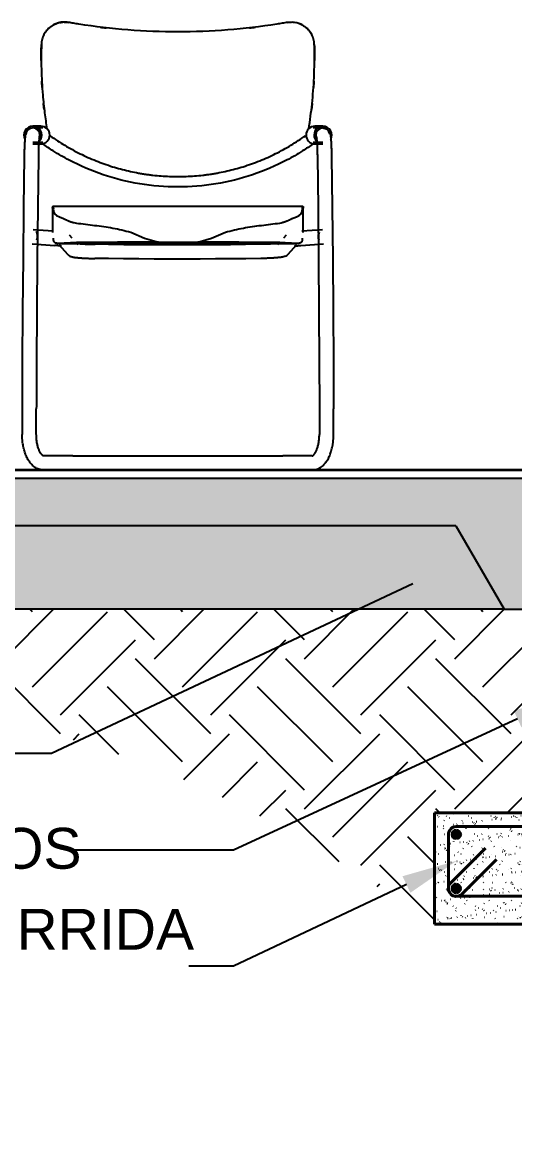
# Model space of a CAD drawing. Header units: inches. Extents: x -6 to 158, y 10 to 161.
# Drawn here: x 81.22 to 82.104, y 31.084 to 33.066 of the extents above; entities that cross this region are included whole.
import ezdxf
from ezdxf import colors
from ezdxf.entities.mleader import LeaderData, LeaderLine
from ezdxf.math import Vec2, Vec3

# ---------------------------------------------------------------- set-up
doc = ezdxf.new("R2010")
doc.units = ezdxf.units.IN
doc.header["$MEASUREMENT"] = 0
doc.linetypes.add('DASHED2', pattern=[9.525, 6.35, -3.175])
for name, color, linetype in [('10 HATCH 2', 9, 'Continuous'), ('2', 2, 'Continuous'), ('4 Paredes', 5, 'Continuous'), ('Hatch', 1, 'Continuous'), ('Paredes', 5, 'Continuous'), ('Proy', 1, 'DASHED2'), ('TEXTO', 2, 'Continuous')]:
    doc.layers.add(name, color=color, linetype=linetype)
doc.layers.add('A-FLOR', color=5, linetype='Continuous', lineweight=9)
doc.layers.add('A-WALL', color=5, linetype='Continuous', lineweight=9)
doc.styles.add('style1', font='micross.ttf')
pattern_1 = [(45, (3126.934502, 1594.990249), (-0.005702816, 0.005702816), [])]

# ---------------------------------------------------------------- blocks, each defined once
blk = doc.blocks.new('CIMIENTOS')
at = {"layer": '10 HATCH 2', "lineweight": 40}
h = blk.add_hatch(dxfattribs=at)
h.set_pattern_fill('FP1_5', color=256, scale=0.001, style=0, pattern_type=2)
h.set_pattern_definition([(45, (3126.934502, 1594.990249), (-0.005702816, 0.005702816), [])])
h.paths.add_polyline_path([(3127.6413, 1598.3662), (3127.6413, 1598.5512), (3127.6163, 1598.5512), (3127.6163, 1598.3662)], flags=0)
h.paths.add_polyline_path([(3127.7413, 1598.3662), (3127.7663, 1598.3662), (3127.7663, 1598.5512), (3127.7413, 1598.5512), (3127.7413, 1598.4373)], flags=0)
at = {"layer": '10 HATCH 2'}
h = blk.add_hatch(dxfattribs=at)
h.set_pattern_fill('AR-SAND', color=256, scale=0.00044, style=0)
h.set_pattern_definition([(37.5, (0, 0), (-0.00070401377, 0.02153418244), [0, -0.01698752, 0, -0.0189992, 0, -0.018161]), (7.5, (0, 0), (0.01977902446, 0.03154030443), [0, -0.00916432, 0, -0.01531112, 0, -0.0058674]), (327.5, (-0.013746, 0), (0.03480366429, 6.323613e-05), [0, -0.005588, 0, -0.0201168, 0, -0.0262636]), (317.5, (-0.013746, 0), (0.0335964839, 0.00980889022), [0, -0.002794, 0, -0.01318768, 0, -0.0150876])])
h.paths.add_polyline_path([(3127.6913, 1598.5512), (3127.6413, 1598.5512), (3127.6413, 1598.3662), (3127.6913, 1598.3662)])
h.paths.add_polyline_path([(3127.7413, 1598.5512), (3127.6913, 1598.5512), (3127.6913, 1598.3662), (3127.7413, 1598.3662)])
h.paths.add_polyline_path([(3127.7413, 1597.9662), (3127.7413, 1598.1512), (3127.6413, 1598.1512), (3127.6413, 1597.9662)])
h.paths.add_polyline_path([(3127.7413, 1598.1662), (3127.7413, 1598.3512), (3127.6413, 1598.3512), (3127.6413, 1598.1662)])
at = {"layer": '10 HATCH 2', "lineweight": 40}
h = blk.add_hatch(dxfattribs=at)
h.set_pattern_fill('FP1_5', color=256, scale=0.001, style=0, pattern_type=2)
h.set_pattern_definition(pattern_1)
h.paths.add_polyline_path([(3127.7663, 1598.1662), (3127.7663, 1598.3512), (3127.7413, 1598.3512), (3127.7413, 1598.1662)], flags=0)
h.paths.add_polyline_path([(3127.6413, 1598.1662), (3127.6413, 1598.3512), (3127.6163, 1598.3512), (3127.6163, 1598.1662), (3127.6313, 1598.1662)], flags=0)
h = blk.add_hatch(dxfattribs=at)
h.set_pattern_fill('FP1_5', color=256, scale=0.001, style=0, pattern_type=2)
h.set_pattern_definition(pattern_1)
h.paths.add_polyline_path([(3127.7663, 1597.9662), (3127.7663, 1598.1512), (3127.7413, 1598.1512), (3127.7413, 1597.9662)], flags=0)
h.paths.add_polyline_path([(3127.6413, 1597.9662), (3127.6413, 1598.1512), (3127.6163, 1598.1512), (3127.6163, 1597.9662), (3127.6313, 1597.9662)], flags=0)
at = {"layer": '10 HATCH 2'}
h = blk.add_hatch(dxfattribs=at)
h.set_pattern_fill('FP1_13', color=256, scale=0.001, style=0, pattern_type=2)
h.set_pattern_definition([(37.5, (3126.909502, 1594.99025), (-0.00081286, 0.02486176), [0.000671, -0.018942, 0.000671, -0.021265, -0.020968]), (37.5, (3126.909502, 1594.99025), (-0.00081286, 0.02486176), [-0.041548, 0.000671, -0.020297]), (7.5, (3126.909502, 1594.99025), (0.02283523, 0.03641513), [0.000671, -0.00991, 0.000671, -0.017007, -0.006774]), (7.5, (3126.909502, 1594.99025), (0.02283523, 0.03641513), [-0.028258, 0.000671, -0.006104]), (327.5, (3126.893631, 1594.99025), (0.04018241, 7.352e-05), [0.000671, -0.005781, 0.000671, -0.022555, -0.030323]), (327.5, (3126.893631, 1594.99025), (0.04018241, 7.352e-05), [-0.029677, 0.000671, -0.029652]), (317.5, (3126.89363, 1594.99025), (0.03878877, 0.01132503), [0.000671, -0.002555, 0.000671, -0.014555, -0.017419]), (317.5, (3126.89363, 1594.99025), (0.03878877, 0.01132503), [-0.018452, 0.000671, -0.016749])])
h.paths.add_polyline_path([(3127.9751, 1597.7512), (3127.9913, 1597.7512), (3127.9913, 1597.9512), (3127.3913, 1597.9512), (3127.3913, 1597.7512), (3127.9645, 1597.7512)])
h.paths.add_polyline_path([(3127.8116, 1597.8077), (3127.8097, 1597.8079), (3127.8079, 1597.8087), (3127.8063, 1597.8099), (3127.8051, 1597.8114), (3127.8044, 1597.8132), (3127.8041, 1597.8152), (3127.8044, 1597.8171), (3127.8051, 1597.8189), (3127.8063, 1597.8205), (3127.8079, 1597.8217), (3127.8097, 1597.8224), (3127.8116, 1597.8227), (3127.8136, 1597.8224), (3127.8154, 1597.8217), (3127.8169, 1597.8205), (3127.8181, 1597.8189), (3127.8189, 1597.8171), (3127.8191, 1597.8152), (3127.8189, 1597.8132), (3127.8181, 1597.8114), (3127.8169, 1597.8099), (3127.8154, 1597.8087), (3127.8136, 1597.8079)], flags=16)
h.paths.add_polyline_path([(3127.571, 1597.8077), (3127.569, 1597.8079), (3127.5672, 1597.8087), (3127.5657, 1597.8099), (3127.5645, 1597.8114), (3127.5637, 1597.8132), (3127.5635, 1597.8152), (3127.5637, 1597.8171), (3127.5645, 1597.8189), (3127.5657, 1597.8205), (3127.5672, 1597.8217), (3127.569, 1597.8224), (3127.571, 1597.8227), (3127.5729, 1597.8224), (3127.5747, 1597.8217), (3127.5763, 1597.8205), (3127.5775, 1597.8189), (3127.5782, 1597.8171), (3127.5785, 1597.8152), (3127.5782, 1597.8132), (3127.5775, 1597.8114), (3127.5763, 1597.8099), (3127.5747, 1597.8087), (3127.5729, 1597.8079)], flags=16)
h.paths.add_polyline_path([(3127.8116, 1597.9047), (3127.8097, 1597.9049), (3127.8079, 1597.9057), (3127.8063, 1597.9069), (3127.8051, 1597.9084), (3127.8044, 1597.9102), (3127.8041, 1597.9122), (3127.8044, 1597.9141), (3127.8051, 1597.9159), (3127.8063, 1597.9175), (3127.8079, 1597.9187), (3127.8097, 1597.9194), (3127.8116, 1597.9197), (3127.8136, 1597.9194), (3127.8154, 1597.9187), (3127.8169, 1597.9175), (3127.8181, 1597.9159), (3127.8189, 1597.9141), (3127.8191, 1597.9122), (3127.8189, 1597.9102), (3127.8181, 1597.9084), (3127.8169, 1597.9069), (3127.8154, 1597.9057), (3127.8136, 1597.9049)], flags=16)
h.paths.add_polyline_path([(3127.571, 1597.9047), (3127.569, 1597.9049), (3127.5672, 1597.9057), (3127.5657, 1597.9069), (3127.5645, 1597.9084), (3127.5637, 1597.9102), (3127.5635, 1597.9122), (3127.5637, 1597.9141), (3127.5645, 1597.9159), (3127.5657, 1597.9175), (3127.5672, 1597.9187), (3127.569, 1597.9194), (3127.571, 1597.9197), (3127.5729, 1597.9194), (3127.5747, 1597.9187), (3127.5763, 1597.9175), (3127.5775, 1597.9159), (3127.5782, 1597.9141), (3127.5785, 1597.9122), (3127.5782, 1597.9102), (3127.5775, 1597.9084), (3127.5763, 1597.9069), (3127.5747, 1597.9057), (3127.5729, 1597.9049)], flags=16)
at = {"layer": '4 Paredes', "lineweight": 40}
for points in [[(3127.4303, 1597.9047), (3127.4322, 1597.9049), (3127.4341, 1597.9057), (3127.4356, 1597.9069), (3127.4368, 1597.9084), (3127.4375, 1597.9102), (3127.4378, 1597.9122), (3127.4375, 1597.9141), (3127.4368, 1597.9159), (3127.4356, 1597.9175), (3127.4341, 1597.9187), (3127.4322, 1597.9194), (3127.4303, 1597.9197), (3127.4284, 1597.9194), (3127.4266, 1597.9187), (3127.425, 1597.9175), (3127.4238, 1597.9159), (3127.4231, 1597.9141), (3127.4228, 1597.9122), (3127.4231, 1597.9102), (3127.4238, 1597.9084), (3127.425, 1597.9069), (3127.4266, 1597.9057), (3127.4284, 1597.9049)], [(3127.9523, 1597.9047), (3127.9542, 1597.9049), (3127.9561, 1597.9057), (3127.9576, 1597.9069), (3127.9588, 1597.9084), (3127.9595, 1597.9102), (3127.9598, 1597.9122), (3127.9595, 1597.9141), (3127.9588, 1597.9159), (3127.9576, 1597.9175), (3127.9561, 1597.9187), (3127.9542, 1597.9194), (3127.9523, 1597.9197), (3127.9504, 1597.9194), (3127.9486, 1597.9187), (3127.947, 1597.9175), (3127.9458, 1597.9159), (3127.9451, 1597.9141), (3127.9448, 1597.9122), (3127.9451, 1597.9102), (3127.9458, 1597.9084), (3127.947, 1597.9069), (3127.9486, 1597.9057), (3127.9504, 1597.9049)], [(3127.4303, 1597.8077), (3127.4322, 1597.8079), (3127.4341, 1597.8087), (3127.4356, 1597.8099), (3127.4368, 1597.8114), (3127.4375, 1597.8132), (3127.4378, 1597.8152), (3127.4375, 1597.8171), (3127.4368, 1597.8189), (3127.4356, 1597.8205), (3127.4341, 1597.8217), (3127.4322, 1597.8224), (3127.4303, 1597.8227), (3127.4284, 1597.8224), (3127.4266, 1597.8217), (3127.425, 1597.8205), (3127.4238, 1597.8189), (3127.4231, 1597.8171), (3127.4228, 1597.8152), (3127.4231, 1597.8132), (3127.4238, 1597.8114), (3127.425, 1597.8099), (3127.4266, 1597.8087), (3127.4284, 1597.8079)], [(3127.9523, 1597.8077), (3127.9542, 1597.8079), (3127.9561, 1597.8087), (3127.9576, 1597.8099), (3127.9588, 1597.8114), (3127.9595, 1597.8132), (3127.9598, 1597.8152), (3127.9595, 1597.8171), (3127.9588, 1597.8189), (3127.9576, 1597.8205), (3127.9561, 1597.8217), (3127.9542, 1597.8224), (3127.9523, 1597.8227), (3127.9504, 1597.8224), (3127.9486, 1597.8217), (3127.947, 1597.8205), (3127.9458, 1597.8189), (3127.9451, 1597.8171), (3127.9448, 1597.8152), (3127.9451, 1597.8132), (3127.9458, 1597.8114), (3127.947, 1597.8099), (3127.9486, 1597.8087), (3127.9504, 1597.8079)]]:
    blk.add_hatch(color=256, dxfattribs=at).paths.add_polyline_path(points, flags=0)
for p, q in [((3127.6163, 1598.5662), (3127.7663, 1598.5662)), ((3127.7663, 1598.5512), (3127.6163, 1598.5512)), ((3127.6163, 1598.3662), (3127.6163, 1598.5512)), ((3127.6413, 1598.5512), (3127.6413, 1598.3662)), ((3127.6913, 1598.5662), (3127.6913, 1598.1662)), ((3127.7413, 1598.5512), (3127.7413, 1598.3662)), ((3127.7663, 1598.5512), (3127.7663, 1598.3662)), ((3127.6163, 1598.3662), (3127.6413, 1598.3662)), ((3127.6413, 1598.3512), (3127.6163, 1598.3512)), ((3127.6163, 1598.1662), (3127.6163, 1598.3512)), ((3127.6313, 1598.3662), (3127.7413, 1598.3662)), ((3127.6413, 1598.1662), (3127.6413, 1598.3512)), ((3127.7413, 1598.3512), (3127.6413, 1598.3512)), ((3127.7413, 1598.3662), (3127.7663, 1598.3662)), ((3127.7663, 1598.3512), (3127.7413, 1598.3512)), ((3127.7413, 1598.3512), (3127.7413, 1598.1662)), ((3127.7663, 1598.3512), (3127.7413, 1598.3512)), ((3127.7663, 1598.3512), (3127.7413, 1598.3512)), ((3127.7663, 1598.1662), (3127.7663, 1598.3512)), ((3127.6163, 1598.1662), (3127.6413, 1598.1662)), ((3127.6413, 1598.1512), (3127.6163, 1598.1512)), ((3127.6163, 1598.1312), (3127.6163, 1598.1512)), ((3127.6413, 1598.1662), (3127.7413, 1598.1662)), ((3127.6413, 1597.9662), (3127.6413, 1598.1512)), ((3127.7413, 1598.1512), (3127.6413, 1598.1512)), ((3127.6913, 1598.1662), (3127.6913, 1598.1512)), ((3127.6913, 1598.1512), (3127.6913, 1597.9662)), ((3127.7413, 1598.1662), (3127.7663, 1598.1662)), ((3127.7663, 1598.1512), (3127.7413, 1598.1512)), ((3127.7413, 1598.1512), (3127.7413, 1597.9662)), ((3127.7663, 1598.1512), (3127.7413, 1598.1512)), ((3127.7663, 1598.1512), (3127.7663, 1598.0312)), ((3127.6163, 1597.9662), (3127.6163, 1598.1312)), ((3127.7663, 1597.9662), (3127.7663, 1598.0312)), ((3127.6163, 1597.9662), (3127.6413, 1597.9662)), ((3127.6163, 1597.9662), (3127.6413, 1597.9662)), ((3127.6313, 1597.9662), (3127.6413, 1597.9662)), ((3127.6413, 1597.9662), (3127.7213, 1597.9662)), ((3127.6413, 1597.9662), (3127.7413, 1597.9662)), ((3127.6413, 1597.9662), (3127.7413, 1597.9662)), ((3127.6913, 1597.9662), (3127.6913, 1597.9512)), ((3127.7413, 1597.9662), (3127.7663, 1597.9662)), ((3127.7413, 1597.9662), (3127.7663, 1597.9662)), ((3127.3913, 1597.9512), (3127.3913, 1597.7512)), ((3127.9913, 1597.9512), (3127.3913, 1597.9512)), ((3127.7413, 1597.9512), (3127.5913, 1597.9512)), ((3127.6913, 1597.9512), (3127.6913, 1597.8552)), ((3127.9913, 1597.7512), (3127.9913, 1597.9512)), ((3127.4163, 1597.8152), (3127.4163, 1597.9122)), ((3127.4303, 1597.9262), (3127.9523, 1597.9262)), ((3127.9663, 1597.9122), (3127.9663, 1597.8152)), ((3127.4204, 1597.8251), (3127.4826, 1597.8873)), ((3127.4402, 1597.8053), (3127.5024, 1597.8675)), ((3127.7093, 1597.8372), (3127.8913, 1597.8372)), ((3127.9523, 1597.8012), (3127.4303, 1597.8012)), ((3127.9913, 1597.7512), (3127.3913, 1597.7512))]:
    blk.add_line(p, q, dxfattribs=at)
for centre, radius, start, end in [((3127.6046, 1598.5587), 0.0139, 327.4601, 32.5399), ((3127.7781, 1598.5587), 0.0139, 147.4601, 212.5399), ((3127.6046, 1598.3587), 0.0139, 327.4601, 32.5399), ((3127.7781, 1598.3587), 0.0139, 147.4601, 212.5399), ((3127.6046, 1598.1587), 0.0139, 327.4601, 32.5399), ((3127.7781, 1598.1587), 0.0139, 147.4601, 212.5399), ((3127.6046, 1597.9587), 0.0139, 327.4601, 32.5399), ((3127.7781, 1597.9587), 0.0139, 147.4601, 212.5399), ((3127.4303, 1597.9122), 0.014, 90, 180), ((3127.4303, 1597.9122), 0.0075, 90, 270), ((3127.4303, 1597.9122), 0.0075, 90, 270), ((3127.4303, 1597.9122), 0.0075, 270, 90), ((3127.4303, 1597.9122), 0.0075, 270, 90), ((3127.9523, 1597.9122), 0.0075, 90, 270), ((3127.9523, 1597.9122), 0.0075, 90, 270), ((3127.9523, 1597.9122), 0.014, 0, 90), ((3127.9523, 1597.9122), 0.0075, 270, 90), ((3127.9523, 1597.9122), 0.0075, 270, 90), ((3127.7093, 1597.8552), 0.018, 180, 270), ((3127.4303, 1597.8152), 0.014, 135, 315), ((3127.4303, 1597.8152), 0.014, 180, 270), ((3127.4303, 1597.8152), 0.0075, 90, 270), ((3127.4303, 1597.8152), 0.0075, 90, 270), ((3127.4303, 1597.8152), 0.0075, 270, 90), ((3127.4303, 1597.8152), 0.0075, 270, 90), ((3127.9523, 1597.8152), 0.0075, 90, 270), ((3127.9523, 1597.8152), 0.0075, 90, 270), ((3127.9523, 1597.8152), 0.0075, 270, 90), ((3127.9523, 1597.8152), 0.0075, 270, 90), ((3127.9523, 1597.8152), 0.014, 270, 0)]:
    blk.add_arc(centre, radius, start, end, dxfattribs=at)
at = {"layer": 'A-WALL', "lineweight": 35}
blk.add_line((3127.6163, 1598.5662), (3127.7663, 1598.5662), dxfattribs=at)

msp = doc.modelspace()

# ---------------------------------------------------------------- hatches: boundary and pattern name
at = {"layer": 'Hatch'}
h = msp.add_hatch(dxfattribs=at)
h.set_pattern_fill('AR-CONC', color=251, scale=0.0011, style=0)
h.set_pattern_definition([(50, (-3073.47536, -1566.30365), (0.200403136, -0.017532994), [0.020955, -0.230505]), (355, (-3073.47536, -1566.30365), (-0.038767764, 0.21016253), [0.016764, -0.184404643]), (100.451445, (-3073.45866, -1566.30511), (0.161635372, 0.192629527), [0.01780901, -0.195899269]), (46.1842, (-3073.47536, -1566.24777), (0.298186945, -0.04624656), [0.0314325, -0.3457575]), (96.635558, (-3073.4505, -1566.25163), (0.261144547, 0.272168737), [0.026713525, -0.29384917]), (351.184151, (-3073.47536, -1566.24777), (0.261144547, 0.272168737), [0.025145964, -0.276605705]), (21, (-3073.44742, -1566.26174), (0.1667758304, -0.112491718), [0.020955, -0.230505]), (326, (-3073.44742, -1566.26174), (0.067982231, 0.202606763), [0.016764, -0.184404]), (71.451445, (-3073.43352, -1566.27112), (0.234758061, 0.090115046), [0.01780901, -0.195898931]), (37.5, (-3073.47536, -1566.30365), (0.0033974636, 0.0930105428), [0, -0.1821688, 0, -0.187198, 0, -0.1851025]), (7.5, (-3073.47536, -1566.30365), (0.0735016288, 0.1101986323), [0, -0.1067308, 0, -0.1779778, 0, -0.0705485]), (327.5, (-3073.53767, -1566.30365), (0.1491496547, -0.0063016184), [0, -0.06985, 0, -0.217932, 0, -0.289179]), (317.5, (-3073.5656, -1566.30365), (0.1629420995, 0.02796914), [0, -0.090805, 0, -0.1447292, 0, -0.205359])])
h.paths.add_polyline_path([(82.1846, 32.2475), (75.8346, 32.2475), (75.8346, 32.0625, 0.291852), (75.8346, 32.0475), (75.8346, 32.0125), (75.9346, 32.0125), (76.0212, 32.1625), (81.998, 32.1625), (82.0846, 32.0125), (82.1846, 32.0125), (82.1846, 32.0475, 0.291852), (82.1846, 32.0625)])
h = msp.add_hatch(dxfattribs=at)
h.set_pattern_fill('HONEY', color=251, scale=0.018, angle=45, style=0)
h.set_pattern_definition([(45, (-3073.47536, -1566.303653), (0.0256196443, 0.09561381336), [0.05715, -0.1143]), (165, (-3073.47536, -1566.303653), (-0.09561381346, -0.0256196439), [0.05715, -0.1143]), (105, (-3073.47536, -1566.303653), (-0.0699941692, 0.06999416946), [-0.1143, 0.05715])])
h.paths.add_polyline_path([(76.0212, 32.1625), (75.9346, 32.0125), (82.0846, 32.0125), (81.998, 32.1625)])
h = msp.add_hatch(dxfattribs=at)
h.set_pattern_fill('EARTH', color=251, scale=0.03, angle=45, style=0)
h.set_pattern_definition([(45, (-3073.47536, -1566.30365), (0, 0.269407684), [0.1905, -0.1905]), (45, (-3073.52587, -1566.25314), (0, 0.269407684), [0.1905, -0.1905]), (45, (-3073.57639, -1566.20262), (0, 0.269407684), [0.1905, -0.1905]), (135, (-3073.57639, -1566.16895), (-0.269407684, 0), [0.1905, -0.1905]), (135, (-3073.52587, -1566.11843), (-0.269407684, 0), [0.1905, -0.1905]), (135, (-3073.47536, -1566.06792), (-0.269407684, 0), [0.1905, -0.1905])])
edge = h.paths.add_edge_path()
edge.add_line((82.1846, 32.0125), (82.0846, 32.0125))
edge.add_line((82.0846, 32.0125), (75.9346, 32.0125))
edge.add_line((75.9346, 32.0125), (75.8346, 32.0125))
edge.add_line((75.8346, 32.0125), (75.8346, 31.8625))
edge.add_arc((75.8464, 31.855), 0.0139, 147.4601, 212.5399)
edge.add_line((75.8346, 31.8475), (75.8346, 31.7275))
edge.add_line((75.8346, 31.7275), (75.8346, 31.6625))
edge.add_arc((75.8464, 31.655), 0.0139, 147.4601, 212.5399)
edge.add_line((75.8346, 31.6475), (76.0596, 31.6475))
edge.add_line((76.0596, 31.6475), (76.0596, 31.5475))
edge.add_spline(control_points=[(76.0596, 31.5475), (76.1309, 31.602), (76.3686, 31.7839), (76.8669, 31.6797), (77.4439, 31.6576), (77.9493, 31.866), (78.903, 31.5935), (80.0868, 31.9585), (81.3562, 31.849), (81.8465, 31.5228), (81.9596, 31.4475)], knot_values=[0, 0, 0, 0, 0.261947, 0.874037, 1.387666, 2.014748, 2.422174, 4.279667, 5.63145, 6.03708, 6.03708, 6.03708, 6.03708], degree=3, periodic=0)
edge.add_line((81.9596, 31.4475), (81.9596, 31.6475))
edge.add_line((81.9596, 31.6475), (82.1846, 31.6475))
edge.add_arc((82.1729, 31.655), 0.0139, 327.4601, 392.5399)
edge.add_line((82.1846, 31.6625), (82.1846, 31.8275))
edge.add_line((82.1846, 31.8275), (82.1846, 31.8475))
edge.add_arc((82.1729, 31.855), 0.0139, 327.4601, 392.5399)
edge.add_line((82.1846, 31.8625), (82.1846, 32.0125))

# ---------------------------------------------------------------- linework, layer by layer
msp.add_line((82.0846, 32.0125), (75.9346, 32.0125))
at = {"layer": '2', "color": 251}
for p, q in [((81.7142, 33.0647), (81.7196, 33.0627)), ((81.2535, 32.8795), (81.2391, 32.8795)), ((81.2568, 32.8763), (81.2391, 32.8763)), ((81.7594, 32.8763), (81.7417, 32.8763)), ((81.7594, 32.8795), (81.745, 32.8795)), ((81.2391, 32.8509), (81.2568, 32.8509)), ((81.2391, 32.8477), (81.2535, 32.8477)), ((81.7417, 32.8509), (81.7594, 32.8509)), ((81.745, 32.8477), (81.7594, 32.8477)), ((81.2745, 32.7326), (81.2747, 32.7351)), ((81.7236, 32.7356), (81.2749, 32.7356)), ((81.7238, 32.7351), (81.7239, 32.7326)), ((81.2745, 32.7326), (81.2745, 32.6887)), ((81.7239, 32.6887), (81.7239, 32.7326)), ((81.2753, 32.6912), (81.2395, 32.6937)), ((81.7589, 32.6937), (81.7219, 32.6911)), ((81.2764, 32.6749), (81.276, 32.6786)), ((81.3099, 32.6783), (81.3049, 32.6841)), ((81.6936, 32.6841), (81.6885, 32.6783)), ((81.7225, 32.6786), (81.7221, 32.6749)), ((81.2378, 32.6683), (81.2785, 32.6655)), ((81.2858, 32.6674), (81.3013, 32.6497)), ((81.2863, 32.669), (81.7122, 32.669)), ((81.3204, 32.6664), (81.3181, 32.6691)), ((81.4646, 32.6714), (81.5348, 32.6714)), ((81.6804, 32.669), (81.6781, 32.6664)), ((81.6972, 32.6497), (81.7127, 32.6674)), ((81.72, 32.6655), (81.7607, 32.6683)), ((81.2199, 32.3725), (81.2199, 32.326)), ((81.2453, 32.326), (81.2453, 32.3725)), ((81.7531, 32.3725), (81.7531, 32.326)), ((81.7785, 32.326), (81.7785, 32.3725)), ((81.2707, 32.2879), (81.258, 32.2879)), ((81.2774, 32.2879), (81.2707, 32.2879)), ((81.3109, 32.2879), (81.2975, 32.2879)), ((81.701, 32.2879), (81.6876, 32.2879)), ((81.7277, 32.2879), (81.7211, 32.2879)), ((81.7404, 32.2879), (81.7277, 32.2879))]:
    msp.add_line(p, q, dxfattribs=at)
at = {"layer": '2', "color": 251, "flags": 128}
for points in [[(81.6956, 33.0657), (81.7014, 33.0663), (81.7033, 33.0663)], [(81.7199, 33.0626), (81.7126, 33.0651), (81.7045, 33.0662), (81.6956, 33.0657)], [(81.7058, 33.0662), (81.7079, 33.066), (81.711, 33.0654)], [(81.2391, 32.8763), (81.2316, 32.874), (81.2285, 32.8708), (81.2272, 32.8687), (81.2266, 32.8672), (81.2263, 32.866), (81.226, 32.865), (81.2258, 32.8641), (81.2256, 32.8632), (81.2255, 32.8623), (81.2254, 32.8613), (81.2252, 32.8603), (81.2251, 32.8593), (81.225, 32.8582), (81.2249, 32.857), (81.2248, 32.8558), (81.2247, 32.8545), (81.2246, 32.8532), (81.2245, 32.8518), (81.2244, 32.8504), (81.2243, 32.8489), (81.2242, 32.8474), (81.2242, 32.8458), (81.2241, 32.8441), (81.224, 32.8425), (81.224, 32.8407), (81.2239, 32.839), (81.2238, 32.8371), (81.2238, 32.8353), (81.2237, 32.8334), (81.2237, 32.8315), (81.2236, 32.8296), (81.2236, 32.8276), (81.2236, 32.8256), (81.2236, 32.825)], [(81.7594, 32.8763), (81.7669, 32.874), (81.77, 32.8708), (81.7713, 32.8687), (81.7719, 32.8672), (81.7722, 32.866), (81.7725, 32.865), (81.7727, 32.8641), (81.7728, 32.8632), (81.773, 32.8623), (81.7731, 32.8613), (81.7733, 32.8603), (81.7734, 32.8593), (81.7735, 32.8582), (81.7736, 32.857), (81.7737, 32.8558), (81.7738, 32.8545), (81.7739, 32.8532), (81.774, 32.8518), (81.7741, 32.8504), (81.7742, 32.8489), (81.7742, 32.8474), (81.7743, 32.8458), (81.7744, 32.8441), (81.7745, 32.8425), (81.7745, 32.8407), (81.7746, 32.839), (81.7746, 32.8371), (81.7747, 32.8353), (81.7748, 32.8334), (81.7748, 32.8315), (81.7748, 32.8296), (81.7749, 32.8276), (81.7749, 32.8256), (81.7749, 32.825)], [(81.2508, 32.8593), (81.2507, 32.8592), (81.2507, 32.8589), (81.2506, 32.8585), (81.2505, 32.858), (81.2505, 32.8573), (81.2504, 32.8565), (81.2503, 32.8557), (81.2502, 32.8548), (81.2501, 32.8538), (81.25, 32.8527), (81.2499, 32.8515), (81.2498, 32.8503), (81.2498, 32.849), (81.2497, 32.8476), (81.2496, 32.8462), (81.2495, 32.8447), (81.2495, 32.8431), (81.2494, 32.8415), (81.2493, 32.8399), (81.2493, 32.8382), (81.2492, 32.8365), (81.2492, 32.8347), (81.2491, 32.8329), (81.2491, 32.831), (81.249, 32.8292), (81.249, 32.8273), (81.249, 32.8253), (81.249, 32.8246)], [(81.7477, 32.8593), (81.7477, 32.8592), (81.7478, 32.8589), (81.7479, 32.8585), (81.7479, 32.858), (81.748, 32.8573), (81.7481, 32.8565), (81.7482, 32.8557), (81.7483, 32.8548), (81.7484, 32.8538), (81.7485, 32.8527), (81.7486, 32.8515), (81.7486, 32.8503), (81.7487, 32.849), (81.7488, 32.8476), (81.7489, 32.8462), (81.7489, 32.8447), (81.749, 32.8431), (81.7491, 32.8415), (81.7491, 32.8399), (81.7492, 32.8382), (81.7493, 32.8365), (81.7493, 32.8347), (81.7494, 32.8329), (81.7494, 32.831), (81.7494, 32.8292), (81.7495, 32.8273), (81.7495, 32.8253), (81.7495, 32.8246)], [(81.2236, 32.825), (81.2224, 32.7335), (81.2215, 32.6413), (81.2207, 32.5485), (81.2202, 32.4553), (81.22, 32.3769)], [(81.249, 32.8246), (81.2478, 32.7332), (81.2469, 32.6411), (81.2461, 32.5483), (81.2456, 32.4552), (81.2454, 32.3768)], [(81.7495, 32.8246), (81.7507, 32.7332), (81.7516, 32.6411), (81.7523, 32.5483), (81.7529, 32.4552), (81.7531, 32.3768)], [(81.7749, 32.825), (81.7761, 32.7335), (81.777, 32.6413), (81.7777, 32.5485), (81.7783, 32.4553), (81.7785, 32.3769)], [(81.2766, 32.7252), (81.278, 32.7223), (81.2814, 32.7195), (81.2867, 32.717)], [(81.7118, 32.717), (81.7171, 32.7195), (81.7205, 32.7223), (81.7219, 32.7252)], [(81.4148, 32.6892), (81.4397, 32.6785), (81.4646, 32.6714)], [(81.5348, 32.6714), (81.5597, 32.6785), (81.5846, 32.6892)], [(81.2904, 32.6642), (81.2903, 32.6642), (81.29, 32.6643), (81.2896, 32.6644), (81.289, 32.6645), (81.2883, 32.6646), (81.2875, 32.6647), (81.2866, 32.6648), (81.2856, 32.6649), (81.2845, 32.665), (81.2833, 32.6651), (81.2821, 32.6653), (81.2808, 32.6654), (81.2794, 32.6655), (81.2785, 32.6655)], [(81.3172, 32.6705), (81.3069, 32.6702), (81.2974, 32.6696)], [(81.4646, 32.6714), (81.3908, 32.6711), (81.3172, 32.6705)], [(81.3193, 32.6691), (81.3203, 32.669), (81.3213, 32.6689), (81.3224, 32.6688), (81.3236, 32.6687), (81.3248, 32.6686), (81.3261, 32.6685), (81.3275, 32.6684), (81.3289, 32.6683), (81.3304, 32.6682), (81.332, 32.6681), (81.3336, 32.668), (81.3352, 32.6679), (81.3369, 32.6679), (81.3387, 32.6678), (81.3405, 32.6677), (81.3423, 32.6677), (81.3441, 32.6676), (81.346, 32.6676), (81.3479, 32.6676), (81.3498, 32.6675), (81.3508, 32.6675)], [(81.6477, 32.6675), (81.6208, 32.6671), (81.5937, 32.6668), (81.5664, 32.6666), (81.5391, 32.6664), (81.5117, 32.6664), (81.4842, 32.6664), (81.4568, 32.6665), (81.4294, 32.6666), (81.4022, 32.6668), (81.3751, 32.6672), (81.3508, 32.6675)], [(81.6821, 32.6705), (81.6085, 32.6711), (81.5348, 32.6714)], [(81.6792, 32.6691), (81.6782, 32.669), (81.6772, 32.6689), (81.6761, 32.6688), (81.6749, 32.6687), (81.6737, 32.6686), (81.6724, 32.6685), (81.671, 32.6684), (81.6695, 32.6683), (81.668, 32.6682), (81.6665, 32.6681), (81.6649, 32.668), (81.6632, 32.6679), (81.6615, 32.6679), (81.6598, 32.6678), (81.658, 32.6677), (81.6562, 32.6677), (81.6544, 32.6676), (81.6525, 32.6676), (81.6506, 32.6676), (81.6487, 32.6675), (81.6477, 32.6675)], [(81.7011, 32.6696), (81.692, 32.6702), (81.6821, 32.6705)], [(81.7081, 32.6642), (81.7082, 32.6642), (81.7085, 32.6643), (81.7089, 32.6644), (81.7095, 32.6645), (81.7102, 32.6646), (81.711, 32.6647), (81.7119, 32.6648), (81.7129, 32.6649), (81.714, 32.665), (81.7152, 32.6651), (81.7164, 32.6653), (81.7177, 32.6654), (81.7191, 32.6655), (81.72, 32.6655)], [(81.3013, 32.6497), (81.3038, 32.6474), (81.3057, 32.6464), (81.3071, 32.6458), (81.3083, 32.6454), (81.3093, 32.6451), (81.3103, 32.6448), (81.3113, 32.6446), (81.3122, 32.6444), (81.3133, 32.6443), (81.3143, 32.6441), (81.3154, 32.644), (81.3166, 32.6438), (81.3178, 32.6437), (81.319, 32.6436), (81.3204, 32.6434), (81.3217, 32.6433), (81.3231, 32.6432), (81.3246, 32.6431), (81.3261, 32.643), (81.3277, 32.6429), (81.3293, 32.6428), (81.331, 32.6427), (81.3327, 32.6426), (81.3345, 32.6426), (81.3363, 32.6425), (81.3381, 32.6424), (81.34, 32.6423), (81.3419, 32.6423), (81.3439, 32.6422), (81.3458, 32.6422), (81.3478, 32.6421), (81.3498, 32.6421), (81.3504, 32.6421)], [(81.6481, 32.6421), (81.6211, 32.6417), (81.5939, 32.6414), (81.5666, 32.6412), (81.5392, 32.641), (81.5117, 32.641), (81.4842, 32.641), (81.4567, 32.6411), (81.4293, 32.6412), (81.402, 32.6415), (81.3748, 32.6418), (81.3504, 32.6421)], [(81.6972, 32.6497), (81.6946, 32.6474), (81.6928, 32.6464), (81.6914, 32.6458), (81.6902, 32.6454), (81.6892, 32.6451), (81.6882, 32.6448), (81.6872, 32.6446), (81.6862, 32.6444), (81.6852, 32.6443), (81.6842, 32.6441), (81.6831, 32.644), (81.6819, 32.6438), (81.6807, 32.6437), (81.6794, 32.6436), (81.6781, 32.6434), (81.6768, 32.6433), (81.6753, 32.6432), (81.6739, 32.6431), (81.6723, 32.643), (81.6708, 32.6429), (81.6691, 32.6428), (81.6675, 32.6427), (81.6657, 32.6426), (81.664, 32.6426), (81.6622, 32.6425), (81.6603, 32.6424), (81.6585, 32.6423), (81.6566, 32.6423), (81.6546, 32.6422), (81.6527, 32.6422), (81.6507, 32.6421), (81.6487, 32.6421), (81.6481, 32.6421)], [(81.22, 32.3769), (81.2199, 32.3729), (81.2199, 32.3725)], [(81.2454, 32.3768), (81.2453, 32.3729), (81.2453, 32.3725)], [(81.7531, 32.3768), (81.7531, 32.3729), (81.7531, 32.3725)], [(81.7785, 32.3769), (81.7785, 32.3729), (81.7785, 32.3725)], [(81.258, 32.2625), (81.256, 32.2626), (81.254, 32.2628), (81.252, 32.2632), (81.2501, 32.2638), (81.2482, 32.2645), (81.2464, 32.2653), (81.2447, 32.2662), (81.243, 32.2672), (81.2415, 32.2683), (81.24, 32.2695), (81.2385, 32.2708), (81.2372, 32.2722), (81.2359, 32.2736), (81.2346, 32.2751), (81.2335, 32.2766), (81.2323, 32.2782), (81.2313, 32.2798), (81.2303, 32.2815), (81.2293, 32.2833), (81.2284, 32.2851), (81.2275, 32.2869), (81.2267, 32.2888), (81.226, 32.2907), (81.2253, 32.2927), (81.2246, 32.2947), (81.224, 32.2967), (81.2234, 32.2988), (81.2228, 32.3009), (81.2224, 32.303), (81.2219, 32.3052), (81.2215, 32.3074), (81.2212, 32.3096), (81.2208, 32.3118), (81.2206, 32.314), (81.2204, 32.3163), (81.2202, 32.3186), (81.2201, 32.3208), (81.22, 32.3231), (81.22, 32.3254), (81.2199, 32.326)], [(81.258, 32.2879), (81.258, 32.2879), (81.258, 32.2879), (81.258, 32.2879), (81.2579, 32.288), (81.2578, 32.288), (81.2576, 32.2881), (81.2574, 32.2882), (81.2571, 32.2884), (81.2567, 32.2886), (81.2564, 32.2889), (81.2559, 32.2893), (81.2555, 32.2898), (81.255, 32.2903), (81.2545, 32.2909), (81.254, 32.2916), (81.2534, 32.2924), (81.2529, 32.2932), (81.2523, 32.2941), (81.2518, 32.2951), (81.2513, 32.2962), (81.2507, 32.2973), (81.2502, 32.2985), (81.2497, 32.2998), (81.2492, 32.3011), (81.2488, 32.3025), (81.2483, 32.3039), (81.2479, 32.3054), (81.2475, 32.3069), (81.2472, 32.3084), (81.2468, 32.31), (81.2465, 32.3117), (81.2463, 32.3133), (81.246, 32.315), (81.2458, 32.3167), (81.2457, 32.3185), (81.2455, 32.3202), (81.2454, 32.322), (81.2454, 32.3238), (81.2454, 32.3255), (81.2453, 32.326)], [(81.7404, 32.2625), (81.7425, 32.2626), (81.7445, 32.2628), (81.7465, 32.2632), (81.7484, 32.2638), (81.7503, 32.2645), (81.7521, 32.2653), (81.7538, 32.2662), (81.7554, 32.2672), (81.757, 32.2683), (81.7585, 32.2695), (81.76, 32.2708), (81.7613, 32.2722), (81.7626, 32.2736), (81.7639, 32.2751), (81.765, 32.2766), (81.7661, 32.2782), (81.7672, 32.2798), (81.7682, 32.2815), (81.7692, 32.2833), (81.7701, 32.2851), (81.7709, 32.2869), (81.7717, 32.2888), (81.7725, 32.2907), (81.7732, 32.2927), (81.7739, 32.2947), (81.7745, 32.2967), (81.7751, 32.2988), (81.7756, 32.3009), (81.7761, 32.303), (81.7766, 32.3052), (81.777, 32.3074), (81.7773, 32.3096), (81.7776, 32.3118), (81.7779, 32.314), (81.7781, 32.3163), (81.7783, 32.3186), (81.7784, 32.3208), (81.7785, 32.3231), (81.7785, 32.3254), (81.7785, 32.326)], [(81.7404, 32.2879), (81.7404, 32.2879), (81.7405, 32.2879), (81.7405, 32.2879), (81.7406, 32.288), (81.7407, 32.288), (81.7409, 32.2881), (81.7411, 32.2882), (81.7414, 32.2884), (81.7417, 32.2886), (81.7421, 32.2889), (81.7425, 32.2893), (81.743, 32.2898), (81.7435, 32.2903), (81.744, 32.2909), (81.7445, 32.2916), (81.7451, 32.2924), (81.7456, 32.2932), (81.7462, 32.2941), (81.7467, 32.2951), (81.7472, 32.2962), (81.7478, 32.2973), (81.7483, 32.2985), (81.7488, 32.2998), (81.7493, 32.3011), (81.7497, 32.3025), (81.7502, 32.3039), (81.7506, 32.3054), (81.751, 32.3069), (81.7513, 32.3084), (81.7516, 32.31), (81.7519, 32.3117), (81.7522, 32.3133), (81.7524, 32.315), (81.7526, 32.3167), (81.7528, 32.3185), (81.7529, 32.3202), (81.753, 32.322), (81.7531, 32.3238), (81.7531, 32.3255), (81.7531, 32.326)], [(81.2975, 32.2879), (81.297, 32.2879), (81.2963, 32.2879), (81.2953, 32.2879), (81.2941, 32.2879), (81.2926, 32.2879), (81.291, 32.2879), (81.289, 32.2879), (81.2869, 32.2879), (81.2845, 32.2879), (81.2819, 32.2879), (81.2791, 32.2879), (81.2774, 32.2879)], [(81.3109, 32.2879), (81.311, 32.2879), (81.3113, 32.2879), (81.3116, 32.2879), (81.312, 32.2879), (81.3125, 32.2879), (81.3131, 32.2879), (81.3137, 32.2879), (81.3144, 32.2879), (81.3152, 32.2879), (81.3161, 32.2879), (81.317, 32.2879), (81.318, 32.2879), (81.3191, 32.2879), (81.3203, 32.2879), (81.3215, 32.2879), (81.3228, 32.2879), (81.3241, 32.2879), (81.3255, 32.2879), (81.327, 32.2879), (81.3285, 32.2879), (81.33, 32.2879), (81.3317, 32.2879), (81.3333, 32.2879), (81.335, 32.2879), (81.3368, 32.2879), (81.3386, 32.2879), (81.3404, 32.2879), (81.3423, 32.2879), (81.3442, 32.2879), (81.3461, 32.2879), (81.348, 32.2879), (81.35, 32.2879), (81.3506, 32.2879)], [(81.3506, 32.2879), (81.3775, 32.2879), (81.4047, 32.2879), (81.432, 32.2879), (81.4593, 32.2879), (81.4868, 32.2879), (81.5143, 32.2879), (81.5417, 32.2879), (81.5691, 32.2879), (81.5964, 32.2879), (81.6235, 32.2879), (81.6479, 32.2879)], [(81.6479, 32.2879), (81.6499, 32.2879), (81.6518, 32.2879), (81.6538, 32.2879), (81.6557, 32.2879), (81.6575, 32.2879), (81.6594, 32.2879), (81.6612, 32.2879), (81.6629, 32.2879), (81.6647, 32.2879), (81.6663, 32.2879), (81.668, 32.2879), (81.6696, 32.2879), (81.6711, 32.2879), (81.6726, 32.2879), (81.674, 32.2879), (81.6753, 32.2879), (81.6766, 32.2879), (81.6779, 32.2879), (81.679, 32.2879), (81.6801, 32.2879), (81.6812, 32.2879), (81.6821, 32.2879), (81.683, 32.2879), (81.6838, 32.2879), (81.6846, 32.2879), (81.6852, 32.2879), (81.6858, 32.2879), (81.6863, 32.2879), (81.6868, 32.2879), (81.6871, 32.2879), (81.6874, 32.2879), (81.6876, 32.2879), (81.6876, 32.2879)], [(81.7211, 32.2879), (81.7181, 32.2879), (81.7154, 32.2879), (81.7129, 32.2879), (81.7106, 32.2879), (81.7086, 32.2879), (81.7068, 32.2879), (81.7052, 32.2879), (81.7038, 32.2879), (81.7027, 32.2879), (81.7018, 32.2879), (81.7012, 32.2879), (81.701, 32.2879)]]:
    msp.add_lwpolyline(points, dxfattribs=at)
at = {"layer": '2', "color": 251}
for centre, major_axis, ratio, start_param, end_param in [((81.2391, 32.8636), (0, 0.0159), 0.998392, 4.712389, 7.853982), ((81.2391, 32.8636), (0, 0.0127), 0.998392, 4.712389, 7.759481), ((81.2535, 32.8636), (0, 0.0159), 0.998392, 4.712389, 6.283185), ((81.745, 32.8636), (0, 0.0159), 0.998392, 0, 1.570796), ((81.7594, 32.8636), (0, 0.0159), 0.998392, 4.712389, 7.853982), ((81.7594, 32.8636), (0, 0.0127), 0.998392, 4.868424, 7.853982), ((81.2391, 32.8636), (0, 0.0159), 0.998392, 1.570796, 2.066696), ((81.2391, 32.8636), (0, 0.0127), 0.998392, 4.18879, 4.712389), ((81.2391, 32.8636), (0, 0.0159), 0.998392, 3.926991, 4.712389), ((81.2535, 32.8636), (0, 0.0159), 0.998392, 3.141593, 4.712389), ((81.745, 32.8636), (0, 0.0159), 0.998392, 1.570796, 3.141593), ((81.7594, 32.8636), (0, 0.0159), 0.998392, 1.570796, 2.356194), ((81.7594, 32.8636), (0, 0.0127), 0.998392, 1.570796, 2.094395), ((81.7594, 32.8636), (0, 0.0159), 0.998392, 4.199442, 4.712389), ((83.3708, 32.7526), (2.0963, 0), 0.298976, 3.177128, 3.185332), ((79.6277, 32.7526), (2.0963, 0), 0.298976, 6.239446, 6.24765), ((81.2387, 32.681), (0.0009, 0.0127), 0.700094, 4.810236, 5.595634), ((81.2387, 32.681), (0.0009, 0.0127), 0.700094, 4.286637, 4.810236), ((81.7598, 32.681), (-0.0009, 0.0127), 0.700094, 0.818025, 1.472949), ((81.7598, 32.681), (-0.0009, 0.0127), 0.700094, 1.472949, 1.996548)]:
    msp.add_ellipse(centre, major_axis=major_axis, ratio=ratio, start_param=start_param, end_param=end_param, dxfattribs=at)
for points, knots in [([(81.2786, 33.0626), (81.2757, 33.0612), (81.2716, 33.0588), (81.2676, 33.0553), (81.2655, 33.0531), (81.264, 33.0514), (81.2626, 33.0497), (81.2609, 33.0472), (81.259, 33.044), (81.2571, 33.0399), (81.2553, 33.0341), (81.2546, 33.0294), (81.2545, 33.0262)], [-1, -1, -1, -1, -0.8, -0.7, -0.65, -0.6, -0.55, -0.5, -0.4, -0.3, -0.2, 0, 0, 0, 0]), ([(81.2645, 33.052), (81.2657, 33.0534), (81.2674, 33.0551), (81.2694, 33.0568), (81.2698, 33.0571)], [-1, -1, -1, -1, -0.6666667, -0.5815883, -0.5815883, -0.5815883, -0.5815883]), ([(81.2715, 33.0584), (81.2722, 33.0589), (81.2733, 33.0597), (81.2749, 33.0607), (81.2767, 33.0616), (81.278, 33.0623), (81.2788, 33.0627)], [-0.4721597, -0.4721597, -0.4721597, -0.4721597, -0.3333333, -0.25, -0.1666667, 0, 0, 0, 0]), ([(81.3028, 33.0657), (81.3013, 33.0659), (81.299, 33.0662), (81.2965, 33.0663), (81.295, 33.0663), (81.294, 33.0663), (81.2929, 33.0662), (81.2915, 33.0661), (81.2898, 33.0659), (81.2882, 33.0656), (81.2869, 33.0653), (81.2859, 33.0651), (81.285, 33.0649), (81.2837, 33.0645), (81.2815, 33.0638), (81.2798, 33.0631), (81.2786, 33.0626)], [-1, -1, -1, -1, -0.833333, -0.75, -0.708333, -0.666667, -0.625, -0.583333, -0.5, -0.416667, -0.375, -0.333333, -0.291667, -0.25, -0.166667, 0, 0, 0, 0]), ([(81.2875, 33.0655), (81.2885, 33.0657), (81.2902, 33.0659), (81.292, 33.0661), (81.2927, 33.0662)], [-0.6215074, -0.6215074, -0.6215074, -0.6215074, -0.5, -0.4218977, -0.4218977, -0.4218977, -0.4218977]), ([(81.2952, 33.0663), (81.2953, 33.0663), (81.2959, 33.0663), (81.2987, 33.0662), (81.3011, 33.066), (81.3028, 33.0657)], [-0.3267638, -0.3267638, -0.3267638, -0.3267638, -0.3125, -0.25, 0, 0, 0, 0]), ([(81.36, 33.0572), (81.3617, 33.057), (81.3652, 33.0565), (81.3688, 33.0561), (81.3706, 33.0559)], [-0.5561559, -0.5561559, -0.5561559, -0.5561559, -0.5, -0.4404664, -0.4404664, -0.4404664, -0.4404664]), ([(81.6279, 33.0559), (81.6297, 33.0561), (81.6333, 33.0565), (81.6368, 33.057), (81.6385, 33.0572)], [-0.559508, -0.559508, -0.559508, -0.559508, -0.5, -0.4438229, -0.4438229, -0.4438229, -0.4438229]), ([(81.7196, 33.0627), (81.7205, 33.0623), (81.7218, 33.0616), (81.7236, 33.0607), (81.7251, 33.0597), (81.7263, 33.0589), (81.727, 33.0584)], [-1, -1, -1, -1, -0.8333333, -0.75, -0.6666667, -0.5278373, -0.5278373, -0.5278373, -0.5278373]), ([(81.744, 33.0262), (81.7439, 33.0294), (81.7432, 33.0341), (81.7413, 33.0399), (81.7395, 33.044), (81.7376, 33.0472), (81.7359, 33.0497), (81.7345, 33.0514), (81.733, 33.0531), (81.7309, 33.0553), (81.7268, 33.0588), (81.7228, 33.0612), (81.7199, 33.0626)], [-1, -1, -1, -1, -0.8, -0.7, -0.6, -0.5, -0.45, -0.4, -0.35, -0.3, -0.2, 0, 0, 0, 0]), ([(81.7287, 33.0571), (81.7291, 33.0568), (81.7311, 33.0551), (81.7328, 33.0534), (81.734, 33.052)], [-0.4184095, -0.4184095, -0.4184095, -0.4184095, -0.3333333, 0, 0, 0, 0]), ([(81.2545, 33.0262), (81.2541, 33.0119), (81.254, 32.9823), (81.2562, 32.9408), (81.2599, 32.9047), (81.2628, 32.8844), (81.2643, 32.8749)], [-1, -1, -1, -1, -0.7, -0.4, -0.2, -0.0262079, -0.0262079, -0.0262079, -0.0262079]), ([(81.7341, 32.8748), (81.7365, 32.8898), (81.7406, 32.9209), (81.7436, 32.9617), (81.7445, 32.9971), (81.7443, 33.0167), (81.744, 33.0262)], [-0.9741869, -0.9741869, -0.9741869, -0.9741869, -0.7, -0.4, -0.2, 0, 0, 0, 0]), ([(81.2559, 32.9488), (81.2558, 32.951), (81.2555, 32.9548), (81.2554, 32.9585), (81.2553, 32.96)], [-0.38661697, -0.38661697, -0.38661697, -0.38661697, -0.33333333, -0.29783252, -0.29783252, -0.29783252, -0.29783252]), ([(81.7432, 32.96), (81.7431, 32.9585), (81.7429, 32.9548), (81.7427, 32.951), (81.7426, 32.9488)], [-0.70214182, -0.70214182, -0.70214182, -0.70214182, -0.66666667, -0.61337565, -0.61337565, -0.61337565, -0.61337565]), ([(81.2596, 32.9092), (81.2594, 32.9106), (81.259, 32.9143), (81.2586, 32.9179), (81.2583, 32.9203)], [-0.69818436, -0.69818436, -0.69818436, -0.69818436, -0.66666667, -0.61152875, -0.61152875, -0.61152875, -0.61152875]), ([(81.7401, 32.9203), (81.7399, 32.9179), (81.7395, 32.9143), (81.7391, 32.9106), (81.7389, 32.9092)], [-0.38847143, -0.38847143, -0.38847143, -0.38847143, -0.33333333, -0.30179393, -0.30179393, -0.30179393, -0.30179393]), ([(81.7424, 32.8481), (81.736, 32.8436), (81.7205, 32.8331), (81.6852, 32.8127), (81.634, 32.7907), (81.5679, 32.7741), (81.4992, 32.7685), (81.4306, 32.7741), (81.3645, 32.7907), (81.3134, 32.8128), (81.278, 32.8331), (81.2626, 32.8437), (81.2562, 32.8482)], [0.0174408, 0.0174408, 0.0174408, 0.0174408, 0.0625, 0.125, 0.25, 0.375, 0.5, 0.625, 0.75, 0.875, 0.9375, 0.9825556, 0.9825556, 0.9825556, 0.9825556]), ([(81.3822, 32.8068), (81.3869, 32.8054), (81.3963, 32.8026), (81.4107, 32.7991), (81.4227, 32.7965), (81.4324, 32.7948), (81.4397, 32.7936), (81.447, 32.7925), (81.4569, 32.7913), (81.4693, 32.7901), (81.4842, 32.7893), (81.4992, 32.789), (81.5142, 32.7893), (81.5292, 32.7901), (81.5416, 32.7913), (81.5514, 32.7925), (81.5588, 32.7936), (81.5661, 32.7948), (81.5758, 32.7965), (81.5878, 32.7991), (81.6022, 32.8026), (81.6116, 32.8054), (81.6163, 32.8068)], [-1, -1, -1, -1, -0.9375, -0.875, -0.8125, -0.78125, -0.75, -0.71875, -0.6875, -0.625, -0.5625, -0.5, -0.4375, -0.375, -0.3125, -0.28125, -0.25, -0.21875, -0.1875, -0.125, -0.0625, 0, 0, 0, 0]), ([(81.2867, 32.717), (81.2876, 32.7166), (81.2896, 32.7158), (81.2924, 32.7146), (81.2947, 32.7135), (81.2965, 32.7127), (81.298, 32.7119), (81.2992, 32.7114), (81.3002, 32.7109), (81.3012, 32.7105), (81.3025, 32.71), (81.3041, 32.7092), (81.3062, 32.7084), (81.3082, 32.7077), (81.3104, 32.7071), (81.3134, 32.7063), (81.3156, 32.7059), (81.3172, 32.7056)], [-1, -1, -1, -1, -0.875, -0.75, -0.6875, -0.625, -0.5625, -0.53125, -0.5, -0.46875, -0.4375, -0.375, -0.3125, -0.25, -0.1875, -0.125, 0, 0, 0, 0]), ([(81.6821, 32.7057), (81.6836, 32.706), (81.6858, 32.7065), (81.6887, 32.7073), (81.6908, 32.7079), (81.6928, 32.7086), (81.6948, 32.7094), (81.6964, 32.7101), (81.6977, 32.7107), (81.6986, 32.7111), (81.6996, 32.7115), (81.7008, 32.7121), (81.7023, 32.7128), (81.704, 32.7136), (81.7063, 32.7146), (81.7089, 32.7158), (81.7109, 32.7166), (81.7118, 32.717)], [-1, -1, -1, -1, -0.875, -0.8125, -0.75, -0.6875, -0.625, -0.5625, -0.53125, -0.5, -0.46875, -0.4375, -0.375, -0.3125, -0.25, -0.125, 0, 0, 0, 0]), ([(81.2974, 32.6696), (81.2943, 32.6693), (81.2901, 32.669), (81.286, 32.669), (81.2839, 32.669), (81.2824, 32.6692), (81.2812, 32.6694), (81.2796, 32.6698), (81.2776, 32.6708), (81.2767, 32.6722), (81.2766, 32.6734)], [-1, -1, -1, -1, -0.75, -0.625, -0.5625, -0.5, -0.4375, -0.375, -0.25, 0, 0, 0, 0]), ([(81.7219, 32.6734), (81.7218, 32.6722), (81.7209, 32.6708), (81.7185, 32.6696), (81.7165, 32.6692), (81.7146, 32.669), (81.7125, 32.669), (81.7084, 32.669), (81.7042, 32.6693), (81.7011, 32.6696)], [-1, -1, -1, -1, -0.75, -0.625, -0.5, -0.4375, -0.375, -0.25, 0, 0, 0, 0])]:
    msp.add_open_spline(points, degree=3, knots=knots, dxfattribs=at)
for points in [[(81.2788, 33.0627), (81.2805, 33.0634), (81.2823, 33.0641), (81.2843, 33.0647)], [(81.3215, 33.0626), (81.3184, 33.0631), (81.3122, 33.0641), (81.306, 33.0651), (81.3028, 33.0657)], [(81.677, 33.0626), (81.6478, 33.058), (81.5889, 33.051), (81.4992, 33.0475), (81.4096, 33.051), (81.3507, 33.058), (81.3215, 33.0626)], [(81.6956, 33.0657), (81.6925, 33.0651), (81.6863, 33.0641), (81.6801, 33.0631), (81.677, 33.0626)], [(81.2593, 33.0444), (81.2598, 33.0454), (81.2605, 33.0464), (81.2611, 33.0473)], [(81.7374, 33.0474), (81.7381, 33.0464), (81.7386, 33.0454), (81.7392, 33.0444)], [(81.2541, 32.9971), (81.2541, 33.002), (81.2541, 33.0118), (81.2543, 33.0215), (81.2545, 33.0262)], [(81.744, 33.0262), (81.7442, 33.0215), (81.7443, 33.0118), (81.7444, 33.002), (81.7443, 32.9971)], [(81.2702, 32.8623), (81.2787, 32.8563), (81.2962, 32.8448), (81.3236, 32.8298), (81.3523, 32.817), (81.3721, 32.81), (81.3822, 32.8068)], [(81.6163, 32.8068), (81.6264, 32.81), (81.6462, 32.817), (81.6749, 32.8298), (81.7023, 32.8449), (81.7198, 32.8563), (81.7283, 32.8624)], [(81.2747, 32.7351), (81.2748, 32.7355), (81.275, 32.7358), (81.2754, 32.7342), (81.2757, 32.7319), (81.2759, 32.7304)], [(81.7226, 32.7304), (81.7228, 32.7319), (81.7231, 32.7342), (81.7235, 32.7358), (81.7237, 32.7355), (81.7238, 32.7351)], [(81.3172, 32.7056), (81.3226, 32.705), (81.3336, 32.7037), (81.3499, 32.7015), (81.3663, 32.6994), (81.3827, 32.6969), (81.3988, 32.6934), (81.4095, 32.6907), (81.4148, 32.6892)], [(81.5846, 32.6892), (81.5899, 32.6907), (81.6006, 32.6934), (81.6167, 32.6969), (81.633, 32.6994), (81.6494, 32.7015), (81.6658, 32.7037), (81.6767, 32.705), (81.6821, 32.7056)], [(81.2766, 32.6734), (81.2765, 32.6737), (81.2765, 32.6741), (81.2764, 32.6747), (81.2764, 32.6749)], [(81.7221, 32.6749), (81.7221, 32.6747), (81.722, 32.6741), (81.722, 32.6737), (81.7219, 32.6734)]]:
    msp.add_open_spline(points, degree=3, dxfattribs=at)
at = {"layer": 'A-FLOR', "lineweight": 35}
msp.add_line((82.1846, 32.2625), (54.2909, 32.2625), dxfattribs=at)
at = {"layer": 'Paredes'}
for p, q in [((86.2446, 32.2475), (75.8346, 32.2475)), ((81.998, 32.1625), (76.0212, 32.1625)), ((81.998, 32.1625), (82.0846, 32.0125)), ((82.0846, 32.0125), (82.1846, 32.0125))]:
    msp.add_line(p, q, dxfattribs=at)
at = {"layer": 'Proy', "color": 253, "ltscale": 0.75}
msp.add_line((54.2159, 32.2625), (88.5861, 32.2625), dxfattribs=at)

# ---------------------------------------------------------------- block references
msp.add_blockref('CIMIENTOS', (-3045.4317, -1566.3037))

# ---------------------------------------------------------------- leaders
at = {"layer": 'TEXTO', "ltscale": 0.8}
ml = msp.add_multileader_mtext('Standard', dxfattribs=at)
ml.set_content('RELLENO DE LASTRE COMPACTADO DE 15CM', color=256, style='style1')
ml.set_leader_properties(color=1, linetype='ByLayer', lineweight=-1)
ml.build(insert=Vec2(0, 0))
ml.multileader.update_dxf_attribs({"text_right_attachment_type": 2, "dogleg_length": 5, "arrow_head_size": 0.1, "scale": 0.04})
ctx = ml.context
ctx.base_point, ctx.scale, ctx.char_height, ctx.arrow_head_size, ctx.landing_gap_size, ctx.plane_origin = Vec3(78.7367, 31.7546), 0.04, 0.0733, 0.1, 0, Vec3(82.1557, 31.9352)
ctx.right_attachment = 2
notes = []
notes.append((ctx, [(0, (1, 1, 0), (81.2728, 31.754), (-1, 0), 0.2486, [(0, [(82.0114, 32.1007)], 0, [])])]))
ctx.mtext.insert, ctx.mtext.flow_direction = Vec3(78.7367, 31.7919), 5
ml = msp.add_multileader_mtext('Standard', dxfattribs=at)
ml.set_content('BLOQUES RELLENOS', color=256, style='style1')
ml.set_leader_properties(color=1, linetype='ByLayer', lineweight=-1)
ml.build(insert=Vec2(0, 0))
ml.multileader.update_dxf_attribs({"text_right_attachment_type": 2, "dogleg_length": 5, "arrow_head_size": 0.1, "scale": 0.04})
ctx = ml.context
ctx.base_point, ctx.scale, ctx.char_height, ctx.arrow_head_size, ctx.landing_gap_size, ctx.plane_origin = Vec3(80.2567, 31.5807), 0.04, 0.0733, 0.1, 0, Vec3(82.2734, 31.6852)
ctx.right_attachment = 2
notes.append((ctx, [(0, (1, 1, 0), (81.5993, 31.5801), (-1, 0), 0.2874, [(0, [(82.1994, 31.8578)], 0, [])])]))
ctx.mtext.insert, ctx.mtext.flow_direction = Vec3(80.2567, 31.6203), 5
ml = msp.add_multileader_mtext('Standard', dxfattribs=at)
ml.set_content('{\\H0.91625x;PLACA CORRIDA}\\P ', color=256, style='style1')
ml.set_leader_properties(color=1, linetype='ByLayer', lineweight=-1)
ml.build(insert=Vec2(0, 0))
ml.multileader.update_dxf_attribs({"text_right_attachment_type": 2, "dogleg_length": 5, "arrow_head_size": 0.1, "scale": 0.04})
ctx = ml.context
ctx.base_point, ctx.scale, ctx.char_height, ctx.arrow_head_size, ctx.landing_gap_size, ctx.plane_origin = Vec3(80.692, 31.435), 0.04, 0.08, 0.1, 0, Vec3(82.3048, 31.4673)
ctx.right_attachment = 2
notes.append((ctx, [(0, (1, 1, 0), (81.5993, 31.3721), (-1, 0), 0.0801, [(0, [(81.9997, 31.5614)], 0, [])])]))
ctx.mtext.insert, ctx.mtext.flow_direction = Vec3(80.692, 31.475), 5
for ctx, leaders in notes:
    for number, flags, end, landing, length, lines in leaders:
        leader = LeaderData()
        leader.index, (leader.has_last_leader_line, leader.has_dogleg_vector, leader.attachment_direction) = number, flags
        leader.last_leader_point, leader.dogleg_vector, leader.dogleg_length = Vec3(end), Vec3(landing), length
        for number, points, colour, breaks in lines:
            line = LeaderLine()
            line.index, line.vertices, line.color, line.breaks = number, Vec3.list(points), colors.encode_raw_color(colour), breaks
            leader.lines.append(line)
        ctx.leaders.append(leader)

doc.saveas('drawing.dxf')
